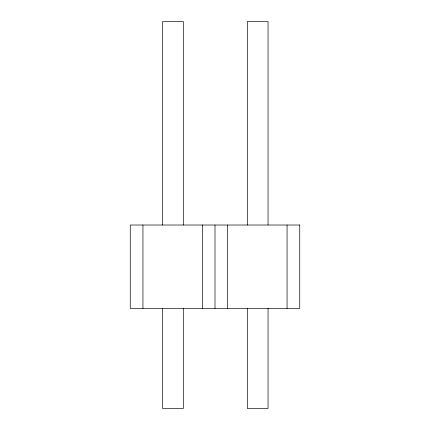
<?xml version="1.0" encoding="UTF-8"?>
<svg xmlns="http://www.w3.org/2000/svg" width="430" height="430" viewBox="0 0 430 430"><rect width="100%" height="100%" fill="white"/><g stroke="black" fill="none" stroke-linecap="round" stroke-linejoin="round"><path stroke-width="0.64" d="M287.063 225.014L287.063 308.423M268.046 225.014L268.046 21.5L247.363 21.5L247.363 225.014M268.046 308.423L268.046 408.5L247.363 408.5L247.363 308.423M227.68 225.014L227.68 308.423M215 225.014L215 308.423M202.32 225.014L202.32 308.423M183.304 225.014L183.304 21.5L162.621 21.5L162.621 225.014M183.304 308.423L183.304 408.5L162.621 408.5L162.621 308.423M142.937 225.014L142.937 308.423M299.742 225.014L130.258 225.014L130.258 308.423L299.742 308.423L299.742 225.014"/></g></svg>
